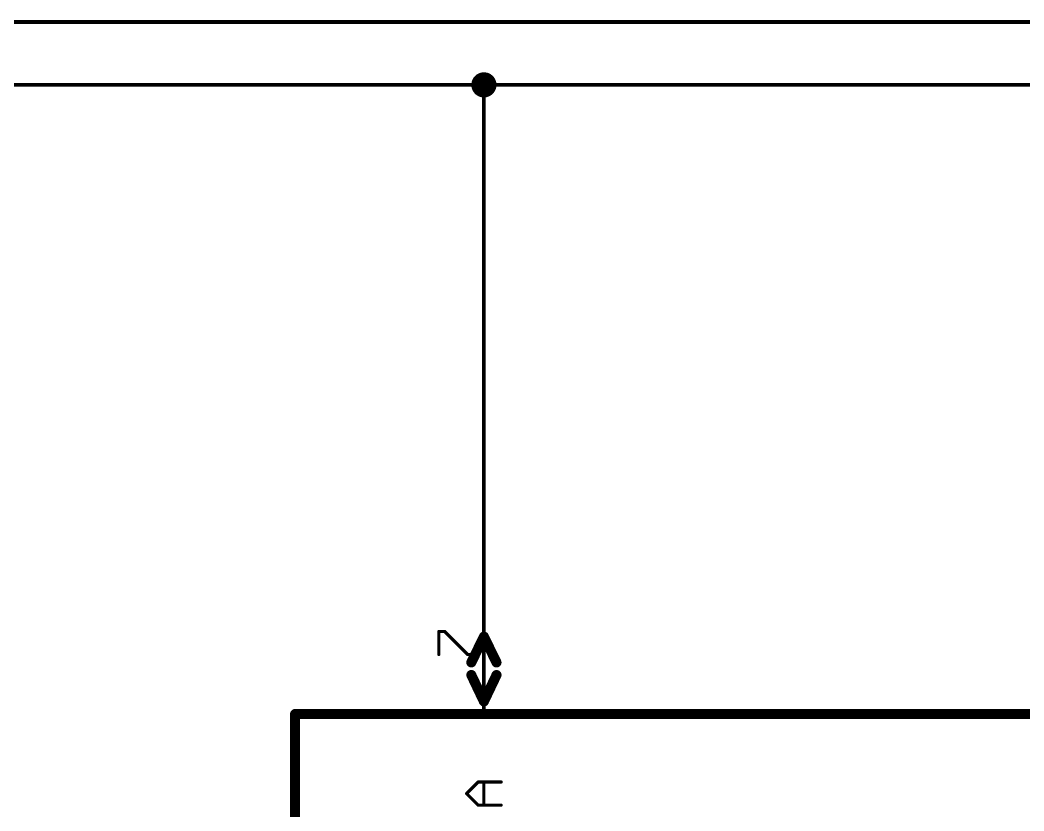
# Model space of a CAD drawing. Extents: x -48 to 226, y 23 to 111.
# Drawn here: x 90.5 to 131.01, y 64.67 to 96.6 of the extents above; entities that cross this region are included whole.
import ezdxf

# ---------------------------------------------------------------- set-up
doc = ezdxf.new("R2010")
doc.units = 0
for name, color, linetype in [('91', 94, 'CONTINUOUS'), ('94', 14, 'CONTINUOUS'), ('95', 251, 'CONTINUOUS')]:
    doc.layers.add(name, color=color, linetype=linetype)

msp = doc.modelspace()

# ---------------------------------------------------------------- linework, layer by layer
at = {"layer": '91', "const_width": 0.1524}
for points in [[(78.74, 96.52), (160.02, 96.52)], [(76.2, 93.98), (109.22, 93.98)], [(109.22, 73.66), (109.22, 93.98)], [(109.22, 93.98), (175.26, 93.98)]]:
    msp.add_lwpolyline(points, dxfattribs=at)
at = {"layer": '91'}
for points, const_width in [([(109.22, 93.726, 1), (109.22, 94.234, 1), (109.22, 93.726)], 0.508), ([(109.2581, 93.98, 1), (109.1819, 93.98)], 0.0762), ([(109.22, 94.0181, 1), (109.22, 93.9419)], 0.0762), ([(109.22, 93.9419, 1), (109.22, 94.0181)], 0.0762), ([(109.1819, 73.66, 1), (109.2581, 73.66)], 0.0762)]:
    msp.add_lwpolyline(points, format="xyb", dxfattribs=dict(at, const_width=const_width))
at = {"layer": '94'}
for points, const_width in [([(109.22, 73.66), (109.22, 68.58)], 0.1524), ([(108.712, 70.6628), (109.22, 71.7042)], 0.4064), ([(109.728, 70.6628), (109.22, 71.7042)], 0.4064), ([(109.22, 69.088), (108.712, 70.1548)], 0.4064), ([(109.22, 69.088), (109.728, 70.1548)], 0.4064), ([(152.4, 68.58), (101.6, 68.58)], 0.4064), ([(101.6, 68.58), (101.6, 43.18)], 0.4064)]:
    msp.add_lwpolyline(points, dxfattribs=dict(at, const_width=const_width))
for points, const_width in [([(109.2581, 73.66, 1), (109.1819, 73.66)], 0.0762), ([(109.3113, 71.7487, 1), (109.1287, 71.6597)], 0.2032), ([(109.3113, 71.6597, 1), (109.1287, 71.7487)], 0.2032), ([(108.6207, 70.7073, 1), (108.8033, 70.6183)], 0.2032), ([(109.6367, 70.6183, 1), (109.8193, 70.7073)], 0.2032), ([(108.8037, 70.1985, 1), (108.6203, 70.1111)], 0.2032), ([(109.8197, 70.1111, 1), (109.6363, 70.1985)], 0.2032), ([(109.1283, 69.1317, 1), (109.3117, 69.0443)], 0.2032), ([(109.1283, 69.0443, 1), (109.3117, 69.1317)], 0.2032), ([(101.6, 68.6816, 1), (101.6, 68.4784)], 0.2032), ([(101.7016, 68.58, 1), (101.4984, 68.58)], 0.2032), ([(109.1819, 68.58, 1), (109.2581, 68.58)], 0.0762)]:
    msp.add_lwpolyline(points, format="xyb", dxfattribs=dict(at, const_width=const_width))
at = {"layer": '95', "const_width": 0.127}
for points in [[(107.4027, 70.9803), (107.4027, 71.9124)], [(107.4027, 71.9124), (107.6357, 71.9124)], [(107.6357, 71.9124), (108.5679, 70.9803)], [(108.5679, 70.9803), (108.8009, 70.9803)], [(108.5203, 65.3695), (108.9864, 65.8355)], [(108.9864, 65.8355), (109.9185, 65.8355)], [(109.2194, 64.9034), (109.2194, 65.8355)], [(108.9864, 64.9034), (108.5203, 65.3695)], [(109.9185, 64.9034), (108.9864, 64.9034)]]:
    msp.add_lwpolyline(points, dxfattribs=at)
at = {"layer": '95', "const_width": 0.0635}
for points in [[(107.4345, 71.9124, 1), (107.371, 71.9124)], [(107.4027, 71.9442, 1), (107.4027, 71.8807)], [(107.6582, 71.9349, 1), (107.6133, 71.89)], [(107.6357, 71.8807, 1), (107.6357, 71.9442)], [(107.371, 70.9803, 1), (107.4345, 70.9803)], [(108.5679, 71.0121, 1), (108.5679, 70.9485)], [(108.5454, 70.9578, 1), (108.5903, 71.0028)], [(108.8009, 70.9485, 1), (108.8009, 71.0121)], [(108.9864, 65.8673, 1), (108.9864, 65.8038)], [(109.0088, 65.8131, 1), (108.9639, 65.858)], [(109.2512, 65.8355, 1), (109.1877, 65.8355)], [(109.9185, 65.8038, 1), (109.9185, 65.8673)], [(108.5428, 65.3919, 1), (108.4979, 65.347)], [(108.4979, 65.3919, 1), (108.5428, 65.347)], [(108.9864, 64.9352, 1), (108.9864, 64.8717)], [(108.9639, 64.881, 1), (109.0088, 64.9259)], [(109.1877, 64.9034, 1), (109.2512, 64.9034)], [(109.9185, 64.8717, 1), (109.9185, 64.9352)]]:
    msp.add_lwpolyline(points, format="xyb", dxfattribs=at)

doc.saveas('drawing.dxf')
